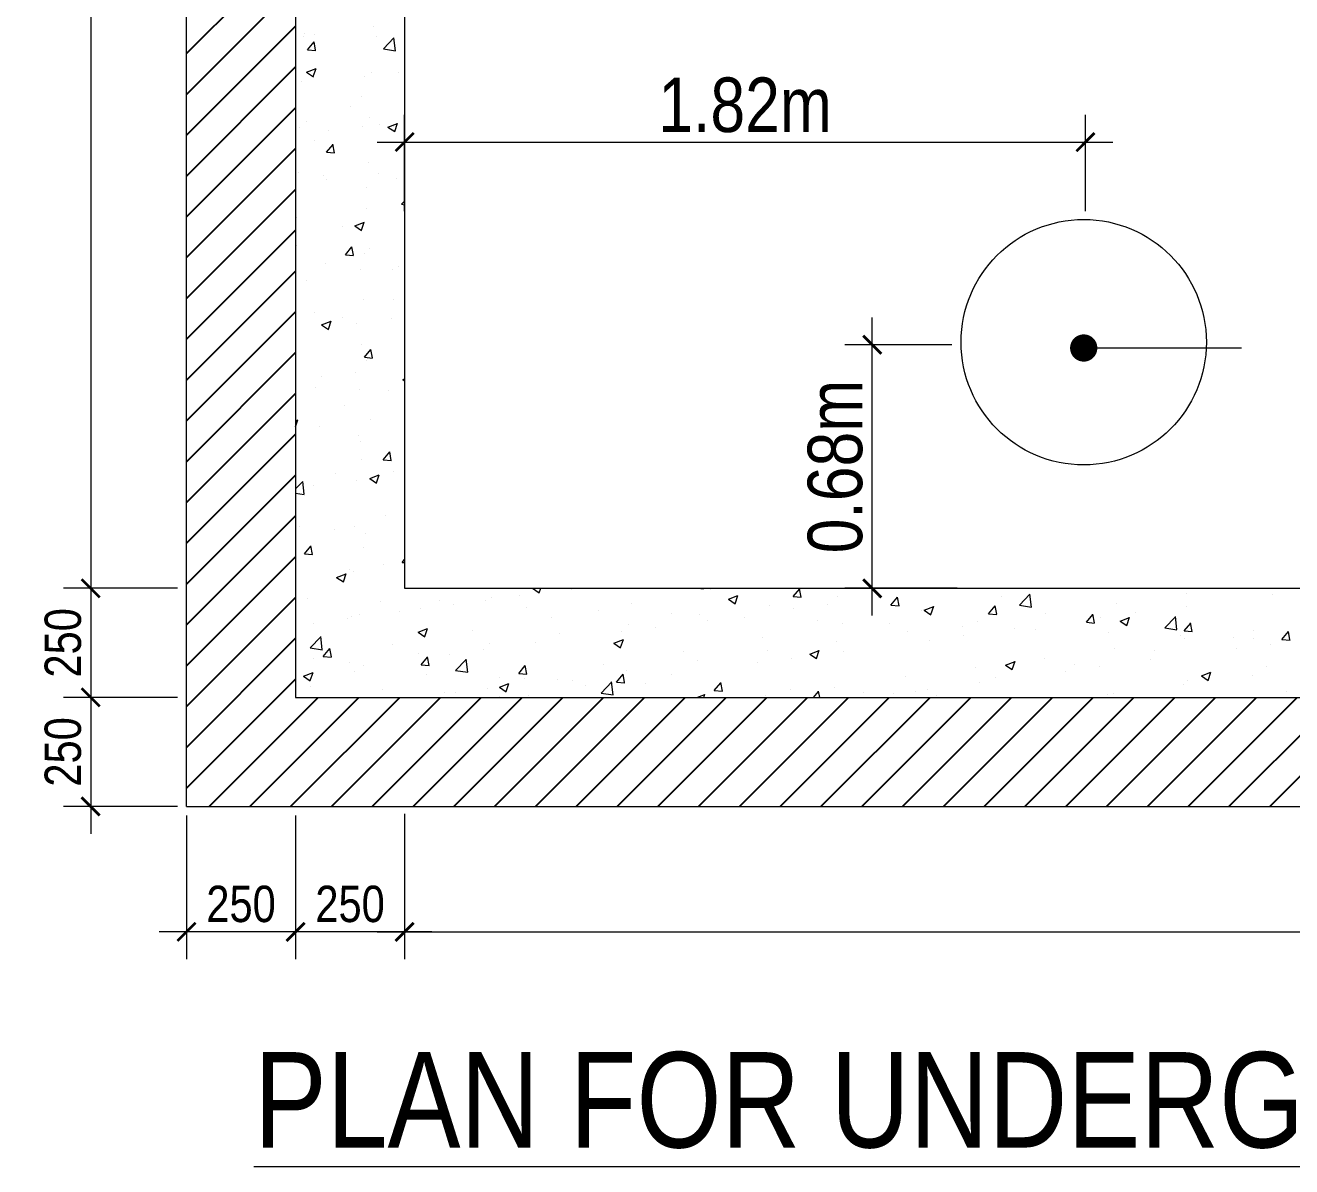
# Model space of a CAD drawing. Header units: inches. Extents: x -100787 to 3653, y -96809 to -8632.
# Drawn here: x -76868.5 to -76729.1, y -94200.9 to -94075.3 of the extents above; entities that cross this region are included whole.
import ezdxf

# ---------------------------------------------------------------- set-up
doc = ezdxf.new("R2010")
doc.units = ezdxf.units.IN
doc.header["$MEASUREMENT"] = 0
doc.header["$PDMODE"] = 99
doc.linetypes.add('ACAD_ISO04W100', pattern=[30.5, 24, -3, 0.5, -3])
doc.linetypes.add('DASHED2', pattern=[0.375, 0.25, -0.125])
for name, color, linetype, lineweight in [('BIG TEXT', 82, 'Continuous', 9), ('DIM', 7, 'Continuous', 15), ('GRID', 8, 'ACAD_ISO04W100', 15), ('U.G.W.R.', 130, 'DASHED2', 5), ('wall1', 253, 'Continuous', 13)]:
    doc.layers.add(name, color=color, linetype=linetype, lineweight=lineweight)
doc.layers.add('SECTION', color=7, linetype='Continuous')
doc.styles.get("Standard").update_dxf_attribs({"font": 'ARIALN.TTF'})
doc.dimstyles.new('L-SECTION', dxfattribs={"dimtxt": 4, "dimasz": 2, "dimexe": 3, "dimexo": 1, "dimgap": 1, "dimtad": 1, "dimdec": 0, "dimzin": 3, "dimdsep": 46, "dimlunit": 4, "dimtxsty": 'Standard', "dimblk1": 'ARCHTICK', "dimblk2": 'ARCHTICK', "dimsah": 1, "dimcen": 0.09375, "dimdle": 3, "dimclrd": 6, "dimclre": 6, "dimclrt": 6, "dimadec": 0, "dimazin": 0, "dimtfac": 1, "dimtdec": 0, "dimtofl": 0, "dimtmove": 1, "dimatfit": 3, "dimldrblk": 'ARCHTICK', "dimfxl": 3, "dimtolj": 1, "dimtzin": 0, "dimlwd": -1, "dimlwe": -1, "dimarcsym": 0})

# ---------------------------------------------------------------- blocks, each defined once
blk = doc.blocks.new('_ArchTick')
at = {"layer": 'GRID', "color": 0, "const_width": 0.15}
blk.add_lwpolyline([(-0.5, -0.5), (0.5, 0.5)], dxfattribs=at)
blk = doc.blocks.new('*D708')
at = {"layer": 'Defpoints', "color": 0, "linetype": 'ByBlock'}
for p in [(-76826.76, -94161.1), (-76529.76, -94161.1), (-76529.76, -94175.08)]:
    blk.add_point(p, dxfattribs=at)
at = {"layer": 'DIM', "color": 6}
for p, q in [((-76826.76, -94162.1), (-76826.76, -94178.08)), ((-76529.76, -94162.1), (-76529.76, -94178.08)), ((-76829.76, -94175.08), (-76526.76, -94175.08))]:
    blk.add_line(p, q, dxfattribs=at)
at = {"layer": 'DIM', "color": 6, "linetype": 'ByBlock', "xscale": 2, "yscale": 2, "zscale": 2, "rotation": 180}
blk.add_blockref('_ArchTick', (-76826.76, -94175.08), dxfattribs=at)
at = {"layer": 'DIM', "color": 6, "linetype": 'ByBlock', "xscale": 2, "yscale": 2, "zscale": 2}
blk.add_blockref('_ArchTick', (-76529.76, -94175.08), dxfattribs=at)
at = {"layer": 'DIM', "color": 6, "linetype": 'ByBlock', "insert": (-76678.26, -94171.01), "char_height": 4, "attachment_point": 5}
blk.add_mtext('\\A1;{\\H1.5x;4.67m}', dxfattribs=at)
blk = doc.blocks.new('*D711')
at = {"layer": 'Defpoints', "color": 0, "linetype": 'ByBlock'}
for p in [(-76850.76, -93975.28), (-76861.31, -94137.28), (-76850.76, -94137.28)]:
    blk.add_point(p, dxfattribs=at)
at = {"layer": 'DIM', "color": 6}
for p, q in [((-76861.31, -93972.28), (-76861.31, -94140.28)), ((-76851.76, -93975.28), (-76864.31, -93975.28)), ((-76851.76, -94137.28), (-76864.31, -94137.28))]:
    blk.add_line(p, q, dxfattribs=at)
at = {"layer": 'DIM', "color": 6, "linetype": 'ByBlock', "xscale": 2, "yscale": 2, "zscale": 2}
for p, rotation in [((-76861.31, -93975.28), 90), ((-76861.31, -94137.28), 270)]:
    blk.add_blockref('_ArchTick', p, dxfattribs=dict(at, rotation=rotation))
at = {"layer": 'DIM', "color": 6, "linetype": 'ByBlock', "insert": (-76865.37, -94056.28), "char_height": 4, "attachment_point": 5, "rotation": 90}
blk.add_mtext('\\A1;{\\H1.5x;3.35m}', dxfattribs=at)
blk = doc.blocks.new('*D712')
at = {"layer": 'Defpoints', "color": 0, "linetype": 'ByBlock'}
for p in [(-76850.76, -94137.28), (-76861.31, -94149.28), (-76850.76, -94149.28)]:
    blk.add_point(p, dxfattribs=at)
at = {"layer": 'DIM', "color": 6}
for p, q in [((-76861.31, -94134.28), (-76861.31, -94152.28)), ((-76851.76, -94137.28), (-76864.31, -94137.28)), ((-76851.76, -94149.28), (-76864.31, -94149.28))]:
    blk.add_line(p, q, dxfattribs=at)
at = {"layer": 'DIM', "color": 6, "linetype": 'ByBlock', "xscale": 2, "yscale": 2, "zscale": 2}
for p, rotation in [((-76861.31, -94137.28), 90), ((-76861.31, -94149.28), 270)]:
    blk.add_blockref('_ArchTick', p, dxfattribs=dict(at, rotation=rotation))
at = {"layer": 'DIM', "color": 6, "linetype": 'ByBlock', "insert": (-76864.35, -94143.28), "char_height": 4, "attachment_point": 5, "rotation": 90}
blk.add_mtext('\\A1;250', dxfattribs=at)
blk = doc.blocks.new('*D714')
at = {"layer": 'Defpoints', "color": 0, "linetype": 'ByBlock'}
for p in [(-76751.81, -94088.18), (-76826.76, -94096.78), (-76751.81, -94096.78)]:
    blk.add_point(p, dxfattribs=at)
at = {"layer": 'DIM', "color": 6}
for p, q in [((-76826.76, -94095.78), (-76826.76, -94085.18)), ((-76751.81, -94095.78), (-76751.81, -94085.18)), ((-76829.76, -94088.18), (-76748.81, -94088.18))]:
    blk.add_line(p, q, dxfattribs=at)
at = {"layer": 'DIM', "color": 6, "linetype": 'ByBlock', "xscale": 2, "yscale": 2, "zscale": 2, "rotation": 180}
blk.add_blockref('_ArchTick', (-76826.76, -94088.18), dxfattribs=at)
at = {"layer": 'DIM', "color": 6, "linetype": 'ByBlock', "xscale": 2, "yscale": 2, "zscale": 2}
blk.add_blockref('_ArchTick', (-76751.81, -94088.18), dxfattribs=at)
at = {"layer": 'DIM', "color": 6, "linetype": 'ByBlock', "insert": (-76789.28, -94084.12), "char_height": 4, "attachment_point": 5}
blk.add_mtext('\\A1;{\\H1.5x;1.82m}', dxfattribs=at)
blk = doc.blocks.new('*D715')
at = {"layer": 'Defpoints', "color": 0, "linetype": 'ByBlock'}
for p in [(-76775.29, -94110.48), (-76765.51, -94110.48), (-76764.94, -94137.28)]:
    blk.add_point(p, dxfattribs=at)
at = {"layer": 'DIM', "color": 6}
for p, q in [((-76775.29, -94140.28), (-76775.29, -94107.48)), ((-76766.51, -94110.48), (-76778.29, -94110.48)), ((-76765.94, -94137.28), (-76778.29, -94137.28))]:
    blk.add_line(p, q, dxfattribs=at)
at = {"layer": 'DIM', "color": 6, "linetype": 'ByBlock', "xscale": 2, "yscale": 2, "zscale": 2}
for p, rotation in [((-76775.29, -94110.48), 90), ((-76775.29, -94137.28), 270)]:
    blk.add_blockref('_ArchTick', p, dxfattribs=dict(at, rotation=rotation))
at = {"layer": 'DIM', "color": 6, "linetype": 'ByBlock', "insert": (-76779.35, -94123.88), "char_height": 4, "attachment_point": 5, "rotation": 90}
blk.add_mtext('\\A1;{\\H1.5x;0.68m}', dxfattribs=at)
blk = doc.blocks.new('*D722')
at = {"layer": 'Defpoints', "color": 0}
for p in [(-76838.76, -94161.28), (-76826.76, -94162.16), (-76838.76, -94175.08)]:
    blk.add_point(p, dxfattribs=at)
at = {"layer": 'DIM', "color": 6}
for p, q in [((-76838.76, -94162.28), (-76838.76, -94178.08)), ((-76826.76, -94163.16), (-76826.76, -94178.08)), ((-76823.76, -94175.08), (-76841.76, -94175.08))]:
    blk.add_line(p, q, dxfattribs=at)
at = {"layer": 'DIM', "color": 6, "xscale": 2, "yscale": 2, "zscale": 2, "rotation": 180}
blk.add_blockref('_ArchTick', (-76838.76, -94175.08), dxfattribs=at)
at = {"layer": 'DIM', "color": 6, "xscale": 2, "yscale": 2, "zscale": 2}
blk.add_blockref('_ArchTick', (-76826.76, -94175.08), dxfattribs=at)
at = {"layer": 'DIM', "color": 6, "insert": (-76832.76, -94172.03), "char_height": 4, "attachment_point": 5}
blk.add_mtext('\\A1;250', dxfattribs=at)
blk = doc.blocks.new('*D723')
at = {"layer": 'Defpoints', "color": 0}
for p in [(-76850.76, -94161.28), (-76838.76, -94162.16), (-76850.76, -94175.08)]:
    blk.add_point(p, dxfattribs=at)
at = {"layer": 'DIM', "color": 6}
for p, q in [((-76850.76, -94162.28), (-76850.76, -94178.08)), ((-76838.76, -94163.16), (-76838.76, -94178.08)), ((-76835.76, -94175.08), (-76853.76, -94175.08))]:
    blk.add_line(p, q, dxfattribs=at)
at = {"layer": 'DIM', "color": 6, "xscale": 2, "yscale": 2, "zscale": 2, "rotation": 180}
blk.add_blockref('_ArchTick', (-76850.76, -94175.08), dxfattribs=at)
at = {"layer": 'DIM', "color": 6, "xscale": 2, "yscale": 2, "zscale": 2}
blk.add_blockref('_ArchTick', (-76838.76, -94175.08), dxfattribs=at)
at = {"layer": 'DIM', "color": 6, "insert": (-76844.76, -94172.03), "char_height": 4, "attachment_point": 5}
blk.add_mtext('\\A1;250', dxfattribs=at)
blk = doc.blocks.new('*D726')
at = {"layer": 'Defpoints', "color": 0, "linetype": 'ByBlock'}
for p in [(-76850.76, -94149.28), (-76861.31, -94161.28), (-76850.76, -94161.28)]:
    blk.add_point(p, dxfattribs=at)
at = {"layer": 'DIM', "color": 6}
for p, q in [((-76861.31, -94146.28), (-76861.31, -94164.28)), ((-76851.76, -94149.28), (-76864.31, -94149.28)), ((-76851.76, -94161.28), (-76864.31, -94161.28))]:
    blk.add_line(p, q, dxfattribs=at)
at = {"layer": 'DIM', "color": 6, "linetype": 'ByBlock', "xscale": 2, "yscale": 2, "zscale": 2}
for p, rotation in [((-76861.31, -94149.28), 90), ((-76861.31, -94161.28), 270)]:
    blk.add_blockref('_ArchTick', p, dxfattribs=dict(at, rotation=rotation))
at = {"layer": 'DIM', "color": 6, "linetype": 'ByBlock', "insert": (-76864.35, -94155.28), "char_height": 4, "attachment_point": 5, "rotation": 90}
blk.add_mtext('\\A1;250', dxfattribs=at)

msp = doc.modelspace()

# ---------------------------------------------------------------- hatches: boundary and pattern name
at = {"layer": 'SECTION'}
h = msp.add_hatch(dxfattribs=at)
h.set_pattern_fill('ANSI31', color=134, style=0)
h.set_pattern_definition([(45, (-86530.727, -79031.2803), (-2.24506403, 2.24506403), [])])
h.paths.add_polyline_path([(-76850.76, -93951.28), (-76850.76, -94161.28), (-76505.76, -94161.28), (-76505.76, -93951.28)])
h.paths.add_polyline_path([(-76517.76, -93963.28), (-76517.76, -94149.28), (-76838.76, -94149.28), (-76838.76, -93963.28)], flags=16)

# ---------------------------------------------------------------- linework, layer by layer
at = {"layer": 'DIM', "linetype": 'ByBlock'}
for p, q in [((-76830.23, -94075.5), (-76830.23, -94075.5)), ((-76837.93, -94076.56), (-76837.93, -94076.56)), ((-76837.8, -94076.24), (-76837.8, -94076.24)), ((-76836.71, -94076.34), (-76836.71, -94076.34)), ((-76829.8, -94076.58), (-76829.8, -94076.58)), ((-76829.09, -94077.94), (-76827.93, -94076.72)), ((-76827.77, -94078.13), (-76827.93, -94076.71)), ((-76837.44, -94078.02), (-76836.71, -94077.15)), ((-76837.44, -94078.02), (-76836.54, -94078.09)), ((-76836.55, -94078.08), (-76836.72, -94077.14)), ((-76829.09, -94077.94), (-76827.76, -94078.15)), ((-76837.55, -94080.49), (-76836.5, -94080.09)), ((-76837.55, -94080.49), (-76836.8, -94080.99)), ((-76836.81, -94080.98), (-76836.5, -94080.07)), ((-76831.18, -94081.01), (-76831.18, -94081.01)), ((-76830.41, -94080.5), (-76830.41, -94080.5)), ((-76827.43, -94080.51), (-76827.43, -94080.51)), ((-76838.11, -94081.55), (-76838.11, -94081.55)), ((-76831.53, -94083.18), (-76831.53, -94083.18)), ((-76832.72, -94084.24), (-76832.72, -94084.24)), ((-76838.29, -94086.55), (-76838.29, -94086.55)), ((-76837.56, -94085.92), (-76837.56, -94085.92)), ((-76831.37, -94086.43), (-76831.37, -94086.43)), ((-76830.59, -94085.49), (-76830.59, -94085.49)), ((-76829.55, -94086.26), (-76829.55, -94086.26)), ((-76828.59, -94086.53), (-76827.54, -94086.13)), ((-76828.59, -94086.53), (-76827.85, -94087.03)), ((-76827.94, -94086.47), (-76827.94, -94086.47)), ((-76827.85, -94087.01), (-76827.55, -94086.11)), ((-76836.69, -94087.97), (-76836.69, -94087.97)), ((-76835.13, -94086.92), (-76835.13, -94086.92)), ((-76835.35, -94089.3), (-76834.63, -94088.44)), ((-76835.35, -94089.3), (-76834.46, -94089.38)), ((-76834.46, -94089.36), (-76834.64, -94088.42)), ((-76830.77, -94090.48), (-76830.77, -94090.48)), ((-76838.47, -94091.54), (-76838.47, -94091.54)), ((-76835.7, -94091.87), (-76835.7, -94091.87)), ((-76835.32, -94092.34), (-76835.32, -94092.34)), ((-76829.64, -94091.6), (-76829.64, -94091.6)), ((-76827.69, -94092.2), (-76827.69, -94092.2)), ((-76830.96, -94093.22), (-76830.96, -94093.22)), ((-76827.11, -94095.03), (-76826.76, -94094.67)), ((-76827.11, -94095.03), (-76826.76, -94095.09)), ((-76838.66, -94096.53), (-76838.66, -94096.53)), ((-76830.96, -94095.48), (-76830.96, -94095.48)), ((-76833.58, -94097.51), (-76833.58, -94097.51)), ((-76832.24, -94097.41), (-76831.19, -94097)), ((-76832.24, -94097.41), (-76831.5, -94097.91)), ((-76831.5, -94097.89), (-76831.2, -94096.99)), ((-76838.62, -94099.53), (-76838.62, -94099.53)), ((-76833.27, -94100.58), (-76832.55, -94099.72)), ((-76833.27, -94100.58), (-76832.38, -94100.66)), ((-76832.38, -94100.64), (-76832.56, -94099.7)), ((-76831.14, -94100.47), (-76831.14, -94100.47)), ((-76830.61, -94099.87), (-76830.61, -94099.87)), ((-76835.46, -94101.55), (-76835.46, -94101.55)), ((-76827.45, -94101.88), (-76827.45, -94101.88)), ((-76837.53, -94103.43), (-76837.53, -94103.43)), ((-76831.58, -94102.17), (-76831.58, -94102.17)), ((-76828.06, -94102.18), (-76828.06, -94102.18)), ((-76831.32, -94105.46), (-76831.32, -94105.46)), ((-76827.98, -94105.47), (-76827.98, -94105.47)), ((-76836.73, -94106.97), (-76836.73, -94106.97)), ((-76833.6, -94107.49), (-76833.6, -94107.49)), ((-76828.25, -94107.6), (-76828.25, -94107.6)), ((-76835.89, -94108.28), (-76834.84, -94107.88)), ((-76835.89, -94108.28), (-76835.15, -94108.79)), ((-76835.15, -94108.77), (-76834.85, -94107.86)), ((-76832, -94108.1), (-76832, -94108.1)), ((-76831.5, -94110.46), (-76831.5, -94110.46)), ((-76831.19, -94111.86), (-76830.47, -94111)), ((-76831.19, -94111.86), (-76830.3, -94111.94)), ((-76830.3, -94111.93), (-76830.48, -94110.99)), ((-76831, -94112.22), (-76831, -94112.22)), ((-76835.95, -94114.01), (-76835.95, -94114.01)), ((-76832.19, -94113.52), (-76832.19, -94113.52)), ((-76826.94, -94114.32), (-76826.76, -94114.25)), ((-76826.94, -94114.32), (-76826.76, -94114.44)), ((-76836.52, -94115.16), (-76836.52, -94115.16)), ((-76831.68, -94115.45), (-76831.68, -94115.45)), ((-76828.51, -94115.5), (-76828.51, -94115.5)), ((-76833.36, -94117.17), (-76833.36, -94117.17)), ((-76838.76, -94119.52), (-76838.5, -94118.74)), ((-76838.76, -94118.86), (-76838.49, -94118.76)), ((-76830.46, -94118.69), (-76830.46, -94118.69)), ((-76836.14, -94119.43), (-76836.14, -94119.43)), ((-76831.87, -94120.44), (-76831.87, -94120.44)), ((-76831.62, -94121.17), (-76831.62, -94121.17)), ((-76829.11, -94123.15), (-76828.39, -94122.28)), ((-76828.22, -94123.21), (-76828.39, -94122.27)), ((-76831.5, -94123.12), (-76831.5, -94123.12)), ((-76829.11, -94123.15), (-76828.21, -94123.23)), ((-76838.76, -94126.35), (-76837.97, -94125.52)), ((-76837.81, -94126.93), (-76837.97, -94125.51)), ((-76834.4, -94124.6), (-76834.4, -94124.6)), ((-76832.05, -94125.44), (-76832.05, -94125.44)), ((-76830.59, -94125.2), (-76829.54, -94124.8)), ((-76830.59, -94125.2), (-76829.84, -94125.7)), ((-76829.85, -94125.69), (-76829.54, -94124.78)), ((-76828.03, -94124.46), (-76828.03, -94124.46)), ((-76838.76, -94126.8), (-76837.8, -94126.95)), ((-76836.78, -94125.96), (-76836.78, -94125.96)), ((-76828.88, -94129.27), (-76828.88, -94129.27)), ((-76838.35, -94130.52), (-76838.35, -94130.52)), ((-76834.42, -94130.79), (-76834.42, -94130.79)), ((-76832.23, -94130.43), (-76832.23, -94130.43)), ((-76831.05, -94131.21), (-76831.05, -94131.21)), ((-76837.79, -94133.49), (-76837.07, -94132.63)), ((-76836.9, -94133.55), (-76837.07, -94132.61)), ((-76831.26, -94132.8), (-76831.26, -94132.8)), ((-76837.79, -94133.49), (-76836.89, -94133.57)), ((-76827.03, -94134.43), (-76826.76, -94134.11)), ((-76832.82, -94135.19), (-76832.82, -94135.19)), ((-76832.41, -94135.42), (-76832.41, -94135.42)), ((-76829.07, -94134.69), (-76829.07, -94134.69)), ((-76827.03, -94134.43), (-76826.76, -94134.45)), ((-76834.24, -94136.08), (-76833.19, -94135.67)), ((-76834.24, -94136.08), (-76833.49, -94136.58)), ((-76833.5, -94136.56), (-76833.19, -94135.66)), ((-76817.23, -94138.33), (-76817.23, -94138.33)), ((-76814.1, -94138.12), (-76814.1, -94138.12)), ((-76812.68, -94137.28), (-76811.93, -94137.78)), ((-76811.94, -94137.76), (-76811.78, -94137.28)), ((-76808.42, -94137.37), (-76808.42, -94137.37)), ((-76794.44, -94137.28), (-76793.86, -94137.33)), ((-76793.86, -94137.31), (-76793.87, -94137.28)), ((-76793.08, -94137.45), (-76793.08, -94137.45)), ((-76791.12, -94138.48), (-76790.07, -94138.08)), ((-76790.38, -94138.97), (-76790.08, -94138.06)), ((-76783.99, -94138.19), (-76783.27, -94137.33)), ((-76783.99, -94138.19), (-76783.1, -94138.27)), ((-76783.1, -94138.26), (-76783.28, -94137.32)), ((-76779.06, -94138.17), (-76779.06, -94138.17)), ((-76774.55, -94138.31), (-76774.55, -94138.31)), ((-76773.23, -94139.14), (-76772.51, -94138.27)), ((-76772.34, -94139.2), (-76772.52, -94138.26)), ((-76761.11, -94138.19), (-76761.11, -94138.19)), ((-76759.09, -94139.15), (-76757.93, -94137.94)), ((-76757.77, -94139.35), (-76757.93, -94137.92)), ((-76740.69, -94137.84), (-76740.69, -94137.84)), ((-76731.21, -94138), (-76731.21, -94138)), ((-76837.4, -94138.41), (-76837.4, -94138.41)), ((-76829.39, -94138.75), (-76829.39, -94138.75)), ((-76825.02, -94139.46), (-76825.02, -94139.46)), ((-76822.92, -94138.66), (-76822.92, -94138.66)), ((-76821.39, -94139.09), (-76821.39, -94139.09)), ((-76817.86, -94138.61), (-76817.86, -94138.61)), ((-76813.38, -94139.43), (-76813.38, -94139.43)), ((-76805.37, -94139.76), (-76805.37, -94139.76)), ((-76801.83, -94138.95), (-76801.83, -94138.95)), ((-76791.12, -94138.48), (-76790.38, -94138.98)), ((-76786.64, -94139.13), (-76786.64, -94139.13)), ((-76783.99, -94139.55), (-76783.99, -94139.55)), ((-76780.23, -94139.06), (-76780.23, -94139.06)), ((-76773.23, -94139.14), (-76772.34, -94139.21)), ((-76769.86, -94139.7), (-76769.86, -94139.7)), ((-76769.57, -94139.68), (-76768.52, -94139.28)), ((-76769.57, -94139.68), (-76768.82, -94140.18)), ((-76768.83, -94140.17), (-76768.52, -94139.26)), ((-76762.48, -94140.08), (-76761.75, -94139.22)), ((-76761.59, -94140.14), (-76761.76, -94139.2)), ((-76759.09, -94139.15), (-76757.76, -94139.36)), ((-76748.39, -94138.9), (-76748.39, -94138.9)), ((-76740.68, -94139.25), (-76740.68, -94139.25)), ((-76836.77, -94141.1), (-76836.77, -94141.1)), ((-76833.01, -94140.61), (-76833.01, -94140.61)), ((-76832.6, -94140.42), (-76832.6, -94140.42)), ((-76831.67, -94140.16), (-76831.67, -94140.16)), ((-76827.33, -94139.86), (-76827.33, -94139.86)), ((-76810.58, -94140.45), (-76810.58, -94140.45)), ((-76797.37, -94140.1), (-76797.37, -94140.1)), ((-76794.34, -94140.18), (-76794.34, -94140.18)), ((-76793.46, -94140.8), (-76793.46, -94140.8)), ((-76789.36, -94140.44), (-76789.36, -94140.44)), ((-76781.35, -94140.78), (-76781.35, -94140.78)), ((-76773.34, -94141.12), (-76773.34, -94141.12)), ((-76763.75, -94140.98), (-76763.75, -94140.98)), ((-76762.48, -94140.08), (-76761.58, -94140.16)), ((-76756.18, -94140.02), (-76756.18, -94140.02)), ((-76751.72, -94141.02), (-76750.99, -94140.16)), ((-76751.72, -94141.02), (-76750.82, -94141.1)), ((-76750.83, -94141.08), (-76751, -94140.14)), ((-76750.11, -94140.49), (-76750.11, -94140.49)), ((-76748.01, -94140.88), (-76746.96, -94140.48)), ((-76748.01, -94140.88), (-76747.26, -94141.39)), ((-76747.27, -94141.37), (-76746.97, -94140.46)), ((-76746.36, -94139.99), (-76746.36, -94139.99)), ((-76743.09, -94141.64), (-76741.92, -94140.42)), ((-76741.76, -94141.83), (-76741.92, -94140.4)), ((-76740.96, -94141.96), (-76740.23, -94141.1)), ((-76740.07, -94142.02), (-76740.24, -94141.08)), ((-76825.28, -94142.12), (-76824.23, -94141.71)), ((-76825.28, -94142.12), (-76824.54, -94142.62)), ((-76824.54, -94142.6), (-76824.24, -94141.7)), ((-76819.33, -94141.95), (-76819.33, -94141.95)), ((-76809.71, -94142.27), (-76809.71, -94142.27)), ((-76802.9, -94142.04), (-76802.9, -94142.04)), ((-76802.13, -94141.31), (-76802.13, -94141.31)), ((-76799.14, -94141.55), (-76799.14, -94141.55)), ((-76778.61, -94141.2), (-76778.61, -94141.2)), ((-76771.46, -94142.04), (-76771.46, -94142.04)), ((-76765.34, -94141.46), (-76765.34, -94141.46)), ((-76765.27, -94142.48), (-76765.27, -94142.48)), ((-76759.59, -94141.74), (-76759.59, -94141.74)), ((-76757.33, -94141.79), (-76757.33, -94141.79)), ((-76749.32, -94142.13), (-76749.32, -94142.13)), ((-76743.09, -94141.64), (-76741.75, -94141.84)), ((-76741.31, -94142.47), (-76741.31, -94142.47)), ((-76740.96, -94141.96), (-76740.06, -94142.04)), ((-76733.29, -94141.87), (-76733.29, -94141.87)), ((-76730.2, -94142.9), (-76729.48, -94142.04)), ((-76729.31, -94142.96), (-76729.48, -94142.02)), ((-76837.15, -94143.84), (-76835.98, -94142.62)), ((-76837.15, -94143.84), (-76835.81, -94144.04)), ((-76835.82, -94144.03), (-76835.99, -94142.6)), ((-76835.71, -94144.77), (-76834.98, -94143.91)), ((-76834.82, -94144.83), (-76834.99, -94143.89)), ((-76828.07, -94143.46), (-76828.07, -94143.46)), ((-76817.41, -94143.33), (-76817.41, -94143.33)), ((-76812.37, -94143.29), (-76812.37, -94143.29)), ((-76803.73, -94143.32), (-76802.68, -94142.91)), ((-76803.73, -94143.32), (-76802.98, -94143.82)), ((-76802.99, -94143.8), (-76802.68, -94142.9)), ((-76787.35, -94142.7), (-76787.35, -94142.7)), ((-76779.25, -94143.16), (-76779.25, -94143.16)), ((-76769.02, -94142.98), (-76769.02, -94142.98)), ((-76748.57, -94143.89), (-76748.57, -94143.89)), ((-76740.87, -94142.83), (-76740.87, -94142.83)), ((-76735.49, -94142.64), (-76735.49, -94142.64)), ((-76735.15, -94143.92), (-76735.15, -94143.92)), ((-76733.31, -94142.81), (-76733.31, -94142.81)), ((-76731.4, -94143.42), (-76731.4, -94143.42)), ((-76730.2, -94142.9), (-76729.3, -94142.98)), ((-76836.82, -94144.96), (-76836.82, -94144.96)), ((-76835.71, -94144.77), (-76834.81, -94144.85)), ((-76825.2, -94144.45), (-76825.2, -94144.45)), ((-76824.95, -94145.71), (-76824.22, -94144.85)), ((-76824.06, -94145.77), (-76824.23, -94144.83)), ((-76821.81, -94144.53), (-76821.81, -94144.53)), ((-76821.14, -94146.32), (-76819.97, -94145.1)), ((-76819.81, -94146.51), (-76819.98, -94145.09)), ((-76818.05, -94144.04), (-76818.05, -94144.04)), ((-76796.1, -94144.2), (-76796.1, -94144.2)), ((-76794.53, -94145.18), (-76794.53, -94145.18)), ((-76786.82, -94144.12), (-76786.82, -94144.12)), ((-76784.18, -94144.97), (-76784.18, -94144.97)), ((-76782.17, -94144.52), (-76781.12, -94144.12)), ((-76782.17, -94144.52), (-76781.42, -94145.02)), ((-76781.43, -94145.01), (-76781.13, -94144.1)), ((-76778.5, -94144.23), (-76778.5, -94144.23)), ((-76760.61, -94145.72), (-76759.56, -94145.32)), ((-76759.87, -94146.21), (-76759.57, -94145.3)), ((-76756.36, -94145.01), (-76756.36, -94145.01)), ((-76744.62, -94145.16), (-76744.62, -94145.16)), ((-76744.23, -94144.14), (-76744.23, -94144.14)), ((-76837.89, -94146.95), (-76836.84, -94146.55)), ((-76837.15, -94147.44), (-76836.84, -94146.53)), ((-76836.96, -94146.53), (-76836.96, -94146.53)), ((-76832.78, -94145.41), (-76832.78, -94145.41)), ((-76832.32, -94146.41), (-76832.32, -94146.41)), ((-76831.28, -94145.78), (-76831.28, -94145.78)), ((-76824.95, -94145.71), (-76824.05, -94145.79)), ((-76824.31, -94146.75), (-76824.31, -94146.75)), ((-76821.14, -94146.32), (-76819.81, -94146.52)), ((-76814.19, -94146.65), (-76813.47, -94145.79)), ((-76814.19, -94146.65), (-76813.29, -94146.73)), ((-76813.3, -94146.72), (-76813.47, -94145.78)), ((-76804.85, -94145.7), (-76804.85, -94145.7)), ((-76803.43, -94147.6), (-76802.71, -94146.73)), ((-76802.54, -94147.66), (-76802.71, -94146.72)), ((-76802.32, -94146.3), (-76802.32, -94146.3)), ((-76797.41, -94146.72), (-76797.41, -94146.72)), ((-76787.93, -94145.47), (-76787.93, -94145.47)), ((-76763.94, -94145.97), (-76763.94, -94145.97)), ((-76760.61, -94145.72), (-76759.87, -94146.22)), ((-76754.06, -94146.41), (-76754.06, -94146.41)), ((-76752.98, -94145.64), (-76752.98, -94145.64)), ((-76750.31, -94145.91), (-76750.31, -94145.91)), ((-76739.06, -94146.92), (-76738.01, -94146.52)), ((-76738.32, -94147.41), (-76738.01, -94146.5)), ((-76731.89, -94145.93), (-76731.89, -94145.93)), ((-76837.89, -94146.95), (-76837.14, -94147.46)), ((-76837.16, -94148.09), (-76837.16, -94148.09)), ((-76816.33, -94148.16), (-76815.28, -94147.75)), ((-76816.33, -94148.16), (-76815.58, -94148.66)), ((-76816.3, -94147.09), (-76816.3, -94147.09)), ((-76815.59, -94148.64), (-76815.29, -94147.74)), ((-76813.6, -94147.2), (-76813.6, -94147.2)), ((-76809.89, -94147.26), (-76809.89, -94147.26)), ((-76808.29, -94147.43), (-76808.29, -94147.43)), ((-76806.84, -94147.96), (-76806.84, -94147.96)), ((-76805.13, -94148.8), (-76803.96, -94147.58)), ((-76803.8, -94148.99), (-76803.97, -94147.57)), ((-76803.43, -94147.6), (-76802.53, -94147.67)), ((-76803.09, -94147.46), (-76803.09, -94147.46)), ((-76800.29, -94147.77), (-76800.29, -94147.77)), ((-76792.67, -94148.54), (-76791.95, -94147.67)), ((-76792.28, -94148.11), (-76792.28, -94148.11)), ((-76791.78, -94148.6), (-76791.95, -94147.66)), ((-76779.43, -94148.15), (-76779.43, -94148.15)), ((-76771.64, -94147.03), (-76771.64, -94147.03)), ((-76763.53, -94147.65), (-76763.53, -94147.65)), ((-76761.73, -94147.14), (-76761.73, -94147.14)), ((-76741.05, -94147.83), (-76741.05, -94147.83)), ((-76740.64, -94147.44), (-76740.64, -94147.44)), ((-76739.06, -94146.92), (-76738.31, -94147.42)), ((-76733.47, -94146.87), (-76733.47, -94146.87)), ((-76829.15, -94148.43), (-76829.15, -94148.43)), ((-76822.34, -94148.71), (-76822.34, -94148.71)), ((-76821.15, -94148.77), (-76821.15, -94148.77)), ((-76817.59, -94148.32), (-76817.59, -94148.32)), ((-76816.32, -94149.2), (-76816.32, -94149.2)), ((-76813.14, -94149.11), (-76813.14, -94149.11)), ((-76805.13, -94148.8), (-76803.8, -94149.01)), ((-76794.58, -94149.28), (-76793.72, -94148.95)), ((-76793.84, -94149.28), (-76793.73, -94148.94)), ((-76792.67, -94148.54), (-76791.77, -94148.61)), ((-76787.01, -94149.12), (-76787.01, -94149.12)), ((-76784.27, -94148.44), (-76784.27, -94148.44)), ((-76781.75, -94149.28), (-76781.19, -94148.62)), ((-76781.07, -94149.28), (-76781.2, -94148.6)), ((-76776.26, -94148.78), (-76776.26, -94148.78)), ((-76772.97, -94148.89), (-76772.97, -94148.89)), ((-76770.48, -94148.65), (-76770.48, -94148.65)), ((-76769.22, -94148.4), (-76769.22, -94148.4)), ((-76768.26, -94149.12), (-76768.26, -94149.12)), ((-76749.39, -94148.94), (-76749.39, -94148.94)), ((-76748.75, -94148.88), (-76748.75, -94148.88)), ((-76729.66, -94148.59), (-76729.66, -94148.59))]:
    msp.add_line(p, q, dxfattribs=at)
at = {"layer": 'U.G.W.R.', "linetype": 'ByBlock'}
for p, q in [((-76838.76, -93963.28), (-76838.76, -94149.28)), ((-76826.76, -93975.28), (-76826.76, -94137.28)), ((-76734.64, -94110.84), (-76752.01, -94110.84)), ((-76826.76, -94137.28), (-76529.76, -94137.28)), ((-76838.76, -94149.28), (-76517.76, -94149.28))]:
    msp.add_line(p, q, dxfattribs=at)
at = {"layer": 'U.G.W.R.', "linetype": 'ByBlock', "const_width": 1.5}
msp.add_lwpolyline([(-76752.76, -94110.84, 1), (-76751.26, -94110.84, 1)], format="xyb", close=True, dxfattribs=at)
at = {"layer": 'U.G.W.R.', "linetype": 'ByBlock'}
msp.add_circle((-76752.01, -94110.2), 13.5, dxfattribs=at)
at = {"layer": 'wall1', "ltscale": 0.1}
for q in [(-76850.76, -93951.28), (-76505.76, -94161.28)]:
    msp.add_line((-76850.76, -94161.28), q, dxfattribs=at)

# ---------------------------------------------------------------- texts
at = {"layer": 'BIG TEXT'}
msp.add_text('%%uPLAN FOR UNDERGROUND WATER RESERVOIR', height=10.5, dxfattribs=at).set_placement((-76843.34, -94198.81))

# ---------------------------------------------------------------- dimensions: what is measured, and where the dimension line sits
at = {"layer": 'DIM', "linetype": 'ByBlock'}
for base, p1, p2, text, picture, middle in [((-76861.31, -94137.28), (-76850.76, -93975.28), (-76850.76, -94137.28), '{\\H1.5x;3.35m}', '*D711', (-76865.37, -94056.28)), ((-76775.29, -94110.48), (-76764.94, -94137.28), (-76765.51, -94110.48), '{\\H1.5x;0.68m}', '*D715', (-76779.35, -94123.88))]:
    dim = msp.add_linear_dim(base=base, p1=p1, p2=p2, angle=90, text=text, dimstyle='L-SECTION', override={"dimtmove": 1}, dxfattribs=at)
    dim.commit()
    dim.dimension.update_dxf_attribs({"geometry": picture, "text_midpoint": middle})
for base, p1, p2, text, picture, middle in [((-76751.81, -94088.18), (-76826.76, -94096.78), (-76751.81, -94096.78), '{\\H1.5x;1.82m}', '*D714', (-76789.28, -94084.12)), ((-76529.76, -94175.08), (-76826.76, -94161.1), (-76529.76, -94161.1), '{\\H1.5x;4.67m}', '*D708', (-76678.26, -94171.01))]:
    dim = msp.add_linear_dim(base=base, p1=p1, p2=p2, text=text, dimstyle='L-SECTION', override={"dimtmove": 1}, dxfattribs=at)
    dim.commit()
    dim.dimension.update_dxf_attribs({"geometry": picture, "text_midpoint": middle})
for base, p1, p2, picture, middle in [((-76861.31, -94149.28), (-76850.76, -94137.28), (-76850.76, -94149.28), '*D712', (-76861.31, -94143.28)), ((-76861.31, -94161.28), (-76850.76, -94149.28), (-76850.76, -94161.28), '*D726', (-76861.31, -94155.28))]:
    dim = msp.add_linear_dim(base=base, p1=p1, p2=p2, angle=90, text='250', dimstyle='L-SECTION', override={"dimtmove": 1}, dxfattribs=at)
    dim.commit()
    dim.dimension.update_dxf_attribs({"geometry": picture, "text_midpoint": middle, "dimtype": 160})
at = {"layer": 'DIM'}
for base, p1, p2, picture, middle in [((-76850.76, -94175.08), (-76838.76, -94162.16), (-76850.76, -94161.28), '*D723', (-76844.76, -94175.08)), ((-76838.76, -94175.08), (-76826.76, -94162.16), (-76838.76, -94161.28), '*D722', (-76832.76, -94175.08))]:
    dim = msp.add_linear_dim(base=base, p1=p1, p2=p2, text='250', dimstyle='L-SECTION', dxfattribs=at)
    dim.commit()
    dim.dimension.update_dxf_attribs({"geometry": picture, "text_midpoint": middle, "dimtype": 160})

doc.saveas('drawing.dxf')
